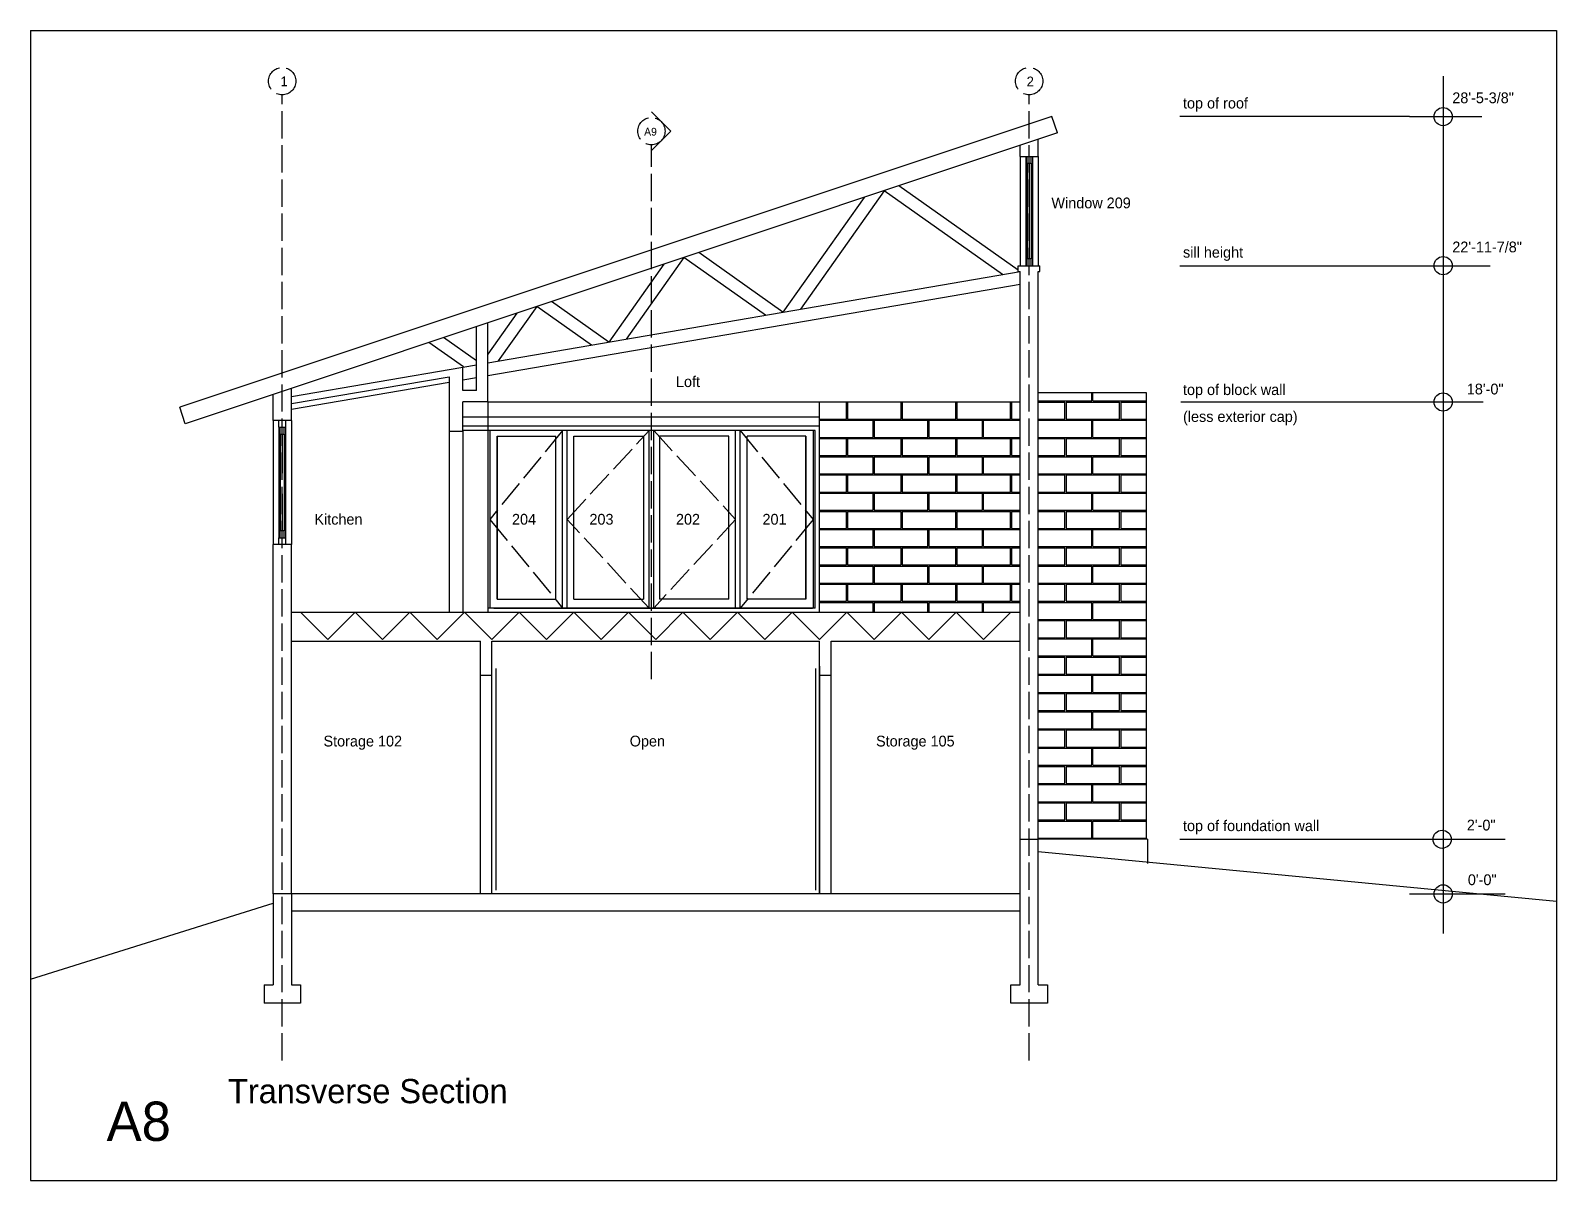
# Model space of a CAD drawing. Header units: inches. Extents: x 1267 to 6358, y -2516 to 3346.
# Drawn here: x 3805 to 4475, y -2516 to -2011 of the extents above; entities that cross this region are included whole.
import ezdxf

# ---------------------------------------------------------------- set-up
doc = ezdxf.new("R2010")
doc.units = ezdxf.units.IN
doc.header["$MEASUREMENT"] = 0
doc.linetypes.add('ACAD_ISO02W100', pattern=[15, 12, -3])
for name, color, linetype in [('blocks', 251, 'Continuous'), ('const', 7, 'Continuous'), ('e1', 7, 'Continuous'), ('e2', 251, 'Continuous'), ('glass', 172, 'Continuous'), ('glassSwing', 172, 'ACAD_ISO02W100'), ('grid', 252, 'ACAD_ISO02W100'), ('walls', 7, 'Continuous')]:
    doc.layers.add(name, color=color, linetype=linetype)

msp = doc.modelspace()

# ---------------------------------------------------------------- linework, layer by layer
for p, q in [((3804.63, -2011.07), (4474.76, -2011.07)), ((3804.63, -2011.07), (3804.63, -2516.08)), ((4474.76, -2011.07), (4474.76, -2516.08)), ((4239.17, -2366.23), (4247.17, -2366.23)), ((3804.63, -2516.08), (4474.76, -2516.08))]:
    msp.add_line(p, q)
at = {"layer": 'blocks'}
for p, q in [((4270.67, -2173.73), (4270.67, -2170.23)), ((4271.17, -2173.73), (4271.17, -2170.23)), ((4162.92, -2181.73), (4162.92, -2174.23)), ((4163.42, -2174.23), (4163.42, -2181.73)), ((4186.92, -2181.73), (4186.92, -2174.23)), ((4187.42, -2174.23), (4187.42, -2181.73)), ((4210.92, -2181.73), (4210.92, -2174.23)), ((4211.42, -2174.23), (4211.42, -2181.73)), ((4234.92, -2181.73), (4234.92, -2174.23)), ((4235.42, -2174.23), (4235.42, -2181.73)), ((4247.17, -2173.73), (4270.67, -2173.73)), ((4247.17, -2174.23), (4258.92, -2174.23)), ((4258.92, -2181.73), (4258.92, -2174.23)), ((4259.42, -2174.23), (4282.92, -2174.23)), ((4259.42, -2174.23), (4259.42, -2181.73)), ((4271.17, -2173.73), (4294.67, -2173.73)), ((4282.92, -2181.73), (4282.92, -2174.23)), ((4283.42, -2174.23), (4294.67, -2174.23)), ((4283.42, -2174.23), (4283.42, -2181.73)), ((4151.17, -2181.73), (4162.92, -2181.73)), ((4151.17, -2182.23), (4174.67, -2182.23)), ((4163.42, -2181.73), (4186.92, -2181.73)), ((4174.67, -2189.73), (4174.67, -2182.23)), ((4175.17, -2182.23), (4198.67, -2182.23)), ((4175.17, -2182.23), (4175.17, -2189.73)), ((4187.42, -2181.73), (4210.92, -2181.73)), ((4198.67, -2189.73), (4198.67, -2182.23)), ((4199.17, -2182.23), (4199.17, -2189.73)), ((4199.17, -2182.23), (4222.67, -2182.23)), ((4211.42, -2181.73), (4234.92, -2181.73)), ((4222.67, -2189.73), (4222.67, -2182.23)), ((4223.17, -2182.23), (4239.17, -2182.23)), ((4223.17, -2189.73), (4223.17, -2182.23)), ((4235.42, -2181.73), (4239.17, -2181.73)), ((4247.17, -2181.73), (4258.92, -2181.73)), ((4247.17, -2182.23), (4270.67, -2182.23)), ((4259.42, -2181.73), (4282.92, -2181.73)), ((4270.67, -2189.73), (4270.67, -2182.23)), ((4271.17, -2182.23), (4294.67, -2182.23)), ((4271.17, -2189.73), (4271.17, -2182.23)), ((4283.42, -2181.73), (4294.67, -2181.73)), ((4151.17, -2189.73), (4174.67, -2189.73)), ((4151.17, -2190.23), (4162.92, -2190.23)), ((4162.92, -2197.73), (4162.92, -2190.23)), ((4163.42, -2190.23), (4186.92, -2190.23)), ((4163.42, -2190.23), (4163.42, -2197.73)), ((4175.17, -2189.73), (4198.67, -2189.73)), ((4186.92, -2197.73), (4186.92, -2190.23)), ((4187.42, -2190.23), (4187.42, -2197.73)), ((4187.42, -2190.23), (4210.92, -2190.23)), ((4199.17, -2189.73), (4222.67, -2189.73)), ((4210.92, -2197.73), (4210.92, -2190.23)), ((4211.42, -2190.23), (4234.92, -2190.23)), ((4211.42, -2190.23), (4211.42, -2197.73)), ((4223.17, -2189.73), (4239.17, -2189.73)), ((4234.92, -2197.73), (4234.92, -2190.23)), ((4235.42, -2190.23), (4235.42, -2197.73)), ((4235.42, -2190.23), (4239.17, -2190.23)), ((4247.17, -2189.73), (4270.67, -2189.73)), ((4247.17, -2190.23), (4258.92, -2190.23)), ((4258.92, -2197.73), (4258.92, -2190.23)), ((4259.42, -2190.23), (4259.42, -2197.73)), ((4259.42, -2190.23), (4282.92, -2190.23)), ((4271.17, -2189.73), (4294.67, -2189.73)), ((4282.92, -2197.73), (4282.92, -2190.23)), ((4283.42, -2190.23), (4294.67, -2190.23)), ((4283.42, -2190.23), (4283.42, -2197.73)), ((4151.17, -2197.73), (4162.92, -2197.73)), ((4163.42, -2197.73), (4186.92, -2197.73)), ((4187.42, -2197.73), (4210.92, -2197.73)), ((4211.42, -2197.73), (4234.92, -2197.73)), ((4235.42, -2197.73), (4239.17, -2197.73)), ((4247.17, -2197.73), (4258.92, -2197.73)), ((4259.42, -2197.73), (4282.92, -2197.73)), ((4283.42, -2197.73), (4294.67, -2197.73)), ((4151.17, -2198.23), (4174.67, -2198.23)), ((4174.67, -2205.73), (4174.67, -2198.23)), ((4175.17, -2198.23), (4198.67, -2198.23)), ((4175.17, -2198.23), (4175.17, -2205.73)), ((4198.67, -2205.73), (4198.67, -2198.23)), ((4199.17, -2198.23), (4199.17, -2205.73)), ((4199.17, -2198.23), (4222.67, -2198.23)), ((4222.67, -2205.73), (4222.67, -2198.23)), ((4223.17, -2198.23), (4239.17, -2198.23)), ((4223.17, -2205.73), (4223.17, -2198.23)), ((4247.17, -2198.23), (4270.67, -2198.23)), ((4270.67, -2205.73), (4270.67, -2198.23)), ((4271.17, -2198.23), (4294.67, -2198.23)), ((4271.17, -2205.73), (4271.17, -2198.23)), ((4151.17, -2205.73), (4174.67, -2205.73)), ((4151.17, -2206.23), (4162.92, -2206.23)), ((4162.92, -2213.73), (4162.92, -2206.23)), ((4163.42, -2206.23), (4186.92, -2206.23)), ((4163.42, -2206.23), (4163.42, -2213.73)), ((4175.17, -2205.73), (4198.67, -2205.73)), ((4186.92, -2213.73), (4186.92, -2206.23)), ((4187.42, -2206.23), (4187.42, -2213.73)), ((4187.42, -2206.23), (4210.92, -2206.23)), ((4199.17, -2205.73), (4222.67, -2205.73)), ((4210.92, -2213.73), (4210.92, -2206.23)), ((4211.42, -2206.23), (4234.92, -2206.23)), ((4211.42, -2206.23), (4211.42, -2213.73)), ((4223.17, -2205.73), (4239.17, -2205.73)), ((4234.92, -2213.73), (4234.92, -2206.23)), ((4235.42, -2206.23), (4235.42, -2213.73)), ((4235.42, -2206.23), (4239.17, -2206.23)), ((4247.17, -2205.73), (4270.67, -2205.73)), ((4247.17, -2206.23), (4258.92, -2206.23)), ((4258.92, -2213.73), (4258.92, -2206.23)), ((4259.42, -2206.23), (4259.42, -2213.73)), ((4259.42, -2206.23), (4282.92, -2206.23)), ((4271.17, -2205.73), (4294.67, -2205.73)), ((4282.92, -2213.73), (4282.92, -2206.23)), ((4283.42, -2206.23), (4283.42, -2213.73)), ((4283.42, -2206.23), (4294.67, -2206.23)), ((4151.17, -2213.73), (4162.92, -2213.73)), ((4151.17, -2214.23), (4174.67, -2214.23)), ((4163.42, -2213.73), (4186.92, -2213.73)), ((4174.67, -2221.73), (4174.67, -2214.23)), ((4175.17, -2214.23), (4175.17, -2221.73)), ((4175.17, -2214.23), (4198.67, -2214.23)), ((4187.42, -2213.73), (4210.92, -2213.73)), ((4198.67, -2221.73), (4198.67, -2214.23)), ((4199.17, -2214.23), (4199.17, -2221.73)), ((4199.17, -2214.23), (4222.67, -2214.23)), ((4211.42, -2213.73), (4234.92, -2213.73)), ((4222.67, -2221.73), (4222.67, -2214.23)), ((4223.17, -2214.23), (4239.17, -2214.23)), ((4223.17, -2221.73), (4223.17, -2214.23)), ((4235.42, -2213.73), (4239.17, -2213.73)), ((4247.17, -2213.73), (4258.92, -2213.73)), ((4247.17, -2214.23), (4270.67, -2214.23)), ((4259.42, -2213.73), (4282.92, -2213.73)), ((4270.67, -2221.73), (4270.67, -2214.23)), ((4271.17, -2221.73), (4271.17, -2214.23)), ((4271.17, -2214.23), (4294.67, -2214.23)), ((4283.42, -2213.73), (4294.67, -2213.73)), ((4151.17, -2221.73), (4174.67, -2221.73)), ((4151.17, -2222.23), (4162.92, -2222.23)), ((4162.92, -2229.73), (4162.92, -2222.23)), ((4163.42, -2222.23), (4186.92, -2222.23)), ((4163.42, -2222.23), (4163.42, -2229.73)), ((4175.17, -2221.73), (4198.67, -2221.73)), ((4186.92, -2229.73), (4186.92, -2222.23)), ((4187.42, -2222.23), (4187.42, -2229.73)), ((4187.42, -2222.23), (4210.92, -2222.23)), ((4199.17, -2221.73), (4222.67, -2221.73)), ((4210.92, -2229.73), (4210.92, -2222.23)), ((4211.42, -2222.23), (4234.92, -2222.23)), ((4211.42, -2222.23), (4211.42, -2229.73)), ((4223.17, -2221.73), (4239.17, -2221.73)), ((4234.92, -2229.73), (4234.92, -2222.23)), ((4235.42, -2222.23), (4235.42, -2229.73)), ((4235.42, -2222.23), (4239.17, -2222.23)), ((4247.17, -2221.73), (4270.67, -2221.73)), ((4247.17, -2222.23), (4258.92, -2222.23)), ((4258.92, -2229.73), (4258.92, -2222.23)), ((4259.42, -2222.23), (4259.42, -2229.73)), ((4259.42, -2222.23), (4282.92, -2222.23)), ((4271.17, -2221.73), (4294.67, -2221.73)), ((4282.92, -2229.73), (4282.92, -2222.23)), ((4283.42, -2222.23), (4294.67, -2222.23)), ((4283.42, -2222.23), (4283.42, -2229.73)), ((4151.17, -2229.73), (4162.92, -2229.73)), ((4151.17, -2230.23), (4174.67, -2230.23)), ((4163.42, -2229.73), (4186.92, -2229.73)), ((4174.67, -2237.73), (4174.67, -2230.23)), ((4175.17, -2230.23), (4198.67, -2230.23)), ((4175.17, -2230.23), (4175.17, -2237.73)), ((4187.42, -2229.73), (4210.92, -2229.73)), ((4198.67, -2237.73), (4198.67, -2230.23)), ((4199.17, -2230.23), (4199.17, -2237.73)), ((4199.17, -2230.23), (4222.67, -2230.23)), ((4211.42, -2229.73), (4234.92, -2229.73)), ((4222.67, -2237.73), (4222.67, -2230.23)), ((4223.17, -2230.23), (4239.17, -2230.23)), ((4223.17, -2237.73), (4223.17, -2230.23)), ((4235.42, -2229.73), (4239.17, -2229.73)), ((4247.17, -2229.73), (4258.92, -2229.73)), ((4247.17, -2230.23), (4270.67, -2230.23)), ((4259.42, -2229.73), (4282.92, -2229.73)), ((4270.67, -2237.73), (4270.67, -2230.23)), ((4271.17, -2230.23), (4294.67, -2230.23)), ((4271.17, -2237.73), (4271.17, -2230.23)), ((4283.42, -2229.73), (4294.67, -2229.73)), ((4151.17, -2237.73), (4174.67, -2237.73)), ((4151.17, -2238.23), (4162.92, -2238.23)), ((4162.92, -2245.73), (4162.92, -2238.23)), ((4163.42, -2238.23), (4186.92, -2238.23)), ((4163.42, -2238.23), (4163.42, -2245.73)), ((4175.17, -2237.73), (4198.67, -2237.73)), ((4186.92, -2245.73), (4186.92, -2238.23)), ((4187.42, -2238.23), (4187.42, -2245.73)), ((4187.42, -2238.23), (4210.92, -2238.23)), ((4199.17, -2237.73), (4222.67, -2237.73)), ((4210.92, -2245.73), (4210.92, -2238.23)), ((4211.42, -2238.23), (4211.42, -2245.73)), ((4211.42, -2238.23), (4234.92, -2238.23)), ((4223.17, -2237.73), (4239.17, -2237.73)), ((4234.92, -2245.73), (4234.92, -2238.23)), ((4235.42, -2238.23), (4235.42, -2245.73)), ((4235.42, -2238.23), (4239.17, -2238.23)), ((4247.17, -2237.73), (4270.67, -2237.73)), ((4247.17, -2238.23), (4258.92, -2238.23)), ((4258.92, -2245.73), (4258.92, -2238.23)), ((4259.42, -2238.23), (4259.42, -2245.73)), ((4259.42, -2238.23), (4282.92, -2238.23)), ((4271.17, -2237.73), (4294.67, -2237.73)), ((4282.92, -2245.73), (4282.92, -2238.23)), ((4283.42, -2238.23), (4283.42, -2245.73)), ((4283.42, -2238.23), (4294.67, -2238.23)), ((4151.17, -2245.73), (4162.92, -2245.73)), ((4151.17, -2246.23), (4174.67, -2246.23)), ((4163.42, -2245.73), (4186.92, -2245.73)), ((4174.67, -2253.73), (4174.67, -2246.23)), ((4175.17, -2246.23), (4198.67, -2246.23)), ((4175.17, -2246.23), (4175.17, -2253.73)), ((4187.42, -2245.73), (4210.92, -2245.73)), ((4198.67, -2253.73), (4198.67, -2246.23)), ((4199.17, -2246.23), (4199.17, -2253.73)), ((4199.17, -2246.23), (4222.67, -2246.23)), ((4211.42, -2245.73), (4234.92, -2245.73)), ((4222.67, -2253.73), (4222.67, -2246.23)), ((4223.17, -2246.23), (4239.17, -2246.23)), ((4223.17, -2253.73), (4223.17, -2246.23)), ((4235.42, -2245.73), (4239.17, -2245.73)), ((4247.17, -2245.73), (4258.92, -2245.73)), ((4247.17, -2246.23), (4270.67, -2246.23)), ((4259.42, -2245.73), (4282.92, -2245.73)), ((4270.67, -2253.73), (4270.67, -2246.23)), ((4271.17, -2246.23), (4294.67, -2246.23)), ((4271.17, -2253.73), (4271.17, -2246.23)), ((4283.42, -2245.73), (4294.67, -2245.73)), ((4151.17, -2253.73), (4174.67, -2253.73)), ((4151.17, -2254.23), (4162.92, -2254.23)), ((4162.92, -2261.73), (4162.92, -2254.23)), ((4163.42, -2254.23), (4186.92, -2254.23)), ((4163.42, -2254.23), (4163.42, -2261.73)), ((4175.17, -2253.73), (4198.67, -2253.73)), ((4186.92, -2261.73), (4186.92, -2254.23)), ((4187.42, -2254.23), (4210.92, -2254.23)), ((4187.42, -2254.23), (4187.42, -2261.73)), ((4199.17, -2253.73), (4222.67, -2253.73)), ((4210.92, -2261.73), (4210.92, -2254.23)), ((4211.42, -2254.23), (4234.92, -2254.23)), ((4211.42, -2254.23), (4211.42, -2261.73)), ((4223.17, -2253.73), (4239.17, -2253.73)), ((4234.92, -2261.73), (4234.92, -2254.23)), ((4235.42, -2254.23), (4235.42, -2261.73)), ((4235.42, -2254.23), (4239.17, -2254.23)), ((4247.17, -2253.73), (4270.67, -2253.73)), ((4247.17, -2254.23), (4258.92, -2254.23)), ((4258.92, -2261.73), (4258.92, -2254.23)), ((4259.42, -2254.23), (4282.92, -2254.23)), ((4259.42, -2254.23), (4259.42, -2261.73)), ((4271.17, -2253.73), (4294.67, -2253.73)), ((4282.92, -2261.73), (4282.92, -2254.23)), ((4283.42, -2254.23), (4294.67, -2254.23)), ((4283.42, -2254.23), (4283.42, -2261.73)), ((4151.17, -2261.73), (4162.92, -2261.73)), ((4151.17, -2262.23), (4174.67, -2262.23)), ((4163.42, -2261.73), (4186.92, -2261.73)), ((4174.67, -2266.48), (4174.67, -2262.23)), ((4175.17, -2262.23), (4175.17, -2266.48)), ((4175.17, -2262.23), (4198.67, -2262.23)), ((4187.42, -2261.73), (4210.92, -2261.73)), ((4198.67, -2266.48), (4198.67, -2262.23)), ((4199.17, -2262.23), (4199.17, -2266.48)), ((4199.17, -2262.23), (4222.67, -2262.23)), ((4211.42, -2261.73), (4234.92, -2261.73)), ((4222.67, -2266.48), (4222.67, -2262.23)), ((4223.17, -2262.23), (4239.17, -2262.23)), ((4223.17, -2266.48), (4223.17, -2262.23)), ((4235.42, -2261.73), (4239.17, -2261.73)), ((4247.17, -2261.73), (4258.92, -2261.73)), ((4247.17, -2262.23), (4270.67, -2262.23)), ((4259.42, -2261.73), (4282.92, -2261.73)), ((4270.67, -2269.73), (4270.67, -2262.23)), ((4271.17, -2269.73), (4271.17, -2262.23)), ((4271.17, -2262.23), (4294.67, -2262.23)), ((4283.42, -2261.73), (4294.67, -2261.73)), ((4247.17, -2269.73), (4270.67, -2269.73)), ((4247.17, -2270.23), (4258.92, -2270.23)), ((4258.92, -2277.73), (4258.92, -2270.23)), ((4259.42, -2270.23), (4259.42, -2277.73)), ((4259.42, -2270.23), (4282.92, -2270.23)), ((4271.17, -2269.73), (4294.67, -2269.73)), ((4282.92, -2277.73), (4282.92, -2270.23)), ((4283.42, -2270.23), (4294.67, -2270.23)), ((4283.42, -2270.23), (4283.42, -2277.73)), ((4247.17, -2277.73), (4258.92, -2277.73)), ((4247.17, -2278.23), (4270.67, -2278.23)), ((4259.42, -2277.73), (4282.92, -2277.73)), ((4270.67, -2285.73), (4270.67, -2278.23)), ((4271.17, -2285.73), (4271.17, -2278.23)), ((4271.17, -2278.23), (4294.67, -2278.23)), ((4283.42, -2277.73), (4294.67, -2277.73)), ((4247.17, -2285.73), (4270.67, -2285.73)), ((4247.17, -2286.23), (4258.92, -2286.23)), ((4258.92, -2293.73), (4258.92, -2286.23)), ((4259.42, -2286.23), (4259.42, -2293.73)), ((4259.42, -2286.23), (4282.92, -2286.23)), ((4271.17, -2285.73), (4294.67, -2285.73)), ((4282.92, -2293.73), (4282.92, -2286.23)), ((4283.42, -2286.23), (4294.67, -2286.23)), ((4283.42, -2286.23), (4283.42, -2293.73)), ((4247.17, -2293.73), (4258.92, -2293.73)), ((4247.17, -2294.23), (4270.67, -2294.23)), ((4259.42, -2293.73), (4282.92, -2293.73)), ((4270.67, -2301.73), (4270.67, -2294.23)), ((4271.17, -2294.23), (4294.67, -2294.23)), ((4271.17, -2301.73), (4271.17, -2294.23)), ((4283.42, -2293.73), (4294.67, -2293.73)), ((4247.17, -2301.73), (4270.67, -2301.73)), ((4247.17, -2302.23), (4258.92, -2302.23)), ((4258.92, -2309.73), (4258.92, -2302.23)), ((4259.42, -2302.23), (4259.42, -2309.73)), ((4259.42, -2302.23), (4282.92, -2302.23)), ((4271.17, -2301.73), (4294.67, -2301.73)), ((4282.92, -2309.73), (4282.92, -2302.23)), ((4283.42, -2302.23), (4294.67, -2302.23)), ((4283.42, -2302.23), (4283.42, -2309.73)), ((4247.17, -2309.73), (4258.92, -2309.73)), ((4247.17, -2310.23), (4270.67, -2310.23)), ((4259.42, -2309.73), (4282.92, -2309.73)), ((4270.67, -2317.73), (4270.67, -2310.23)), ((4271.17, -2310.23), (4294.67, -2310.23)), ((4271.17, -2317.73), (4271.17, -2310.23)), ((4283.42, -2309.73), (4294.67, -2309.73)), ((4247.17, -2317.73), (4270.67, -2317.73)), ((4247.17, -2318.23), (4258.92, -2318.23)), ((4258.92, -2325.73), (4258.92, -2318.23)), ((4259.42, -2318.23), (4259.42, -2325.73)), ((4259.42, -2318.23), (4282.92, -2318.23)), ((4271.17, -2317.73), (4294.67, -2317.73)), ((4282.92, -2325.73), (4282.92, -2318.23)), ((4283.42, -2318.23), (4283.42, -2325.73)), ((4283.42, -2318.23), (4294.67, -2318.23)), ((4247.17, -2325.73), (4258.92, -2325.73)), ((4247.17, -2326.23), (4270.67, -2326.23)), ((4259.42, -2325.73), (4282.92, -2325.73)), ((4270.67, -2333.73), (4270.67, -2326.23)), ((4271.17, -2326.23), (4294.67, -2326.23)), ((4271.17, -2333.73), (4271.17, -2326.23)), ((4283.42, -2325.73), (4294.67, -2325.73)), ((4247.17, -2333.73), (4270.67, -2333.73)), ((4247.17, -2334.23), (4258.92, -2334.23)), ((4258.92, -2341.73), (4258.92, -2334.23)), ((4259.42, -2334.23), (4259.42, -2341.73)), ((4259.42, -2334.23), (4282.92, -2334.23)), ((4271.17, -2333.73), (4294.67, -2333.73)), ((4282.92, -2341.73), (4282.92, -2334.23)), ((4283.42, -2334.23), (4283.42, -2341.73)), ((4283.42, -2334.23), (4294.67, -2334.23)), ((4247.17, -2341.73), (4258.92, -2341.73)), ((4247.17, -2342.23), (4270.67, -2342.23)), ((4259.42, -2341.73), (4282.92, -2341.73)), ((4270.67, -2349.73), (4270.67, -2342.23)), ((4271.17, -2342.23), (4294.67, -2342.23)), ((4271.17, -2349.73), (4271.17, -2342.23)), ((4283.42, -2341.73), (4294.67, -2341.73)), ((4247.17, -2349.73), (4270.67, -2349.73)), ((4247.17, -2350.23), (4258.92, -2350.23)), ((4258.92, -2357.73), (4258.92, -2350.23)), ((4259.42, -2350.23), (4282.92, -2350.23)), ((4259.42, -2350.23), (4259.42, -2357.73)), ((4271.17, -2349.73), (4294.67, -2349.73)), ((4282.92, -2357.73), (4282.92, -2350.23)), ((4283.42, -2350.23), (4294.67, -2350.23)), ((4283.42, -2350.23), (4283.42, -2357.73)), ((4247.17, -2357.73), (4258.92, -2357.73)), ((4247.17, -2358.23), (4270.67, -2358.23)), ((4259.42, -2357.73), (4282.92, -2357.73)), ((4270.67, -2365.73), (4270.67, -2358.23)), ((4271.17, -2358.23), (4294.67, -2358.23)), ((4271.17, -2365.73), (4271.17, -2358.23)), ((4283.42, -2357.73), (4294.67, -2357.73)), ((4247.17, -2365.73), (4270.67, -2365.73)), ((4271.17, -2365.73), (4294.67, -2365.73))]:
    msp.add_line(p, q, dxfattribs=at)
at = {"layer": 'e1'}
for p, q in [((4151.17, -2266.48), (4151.17, -2174.12)), ((3988.42, -2187.23), (3988.42, -2266.48)), ((3994.42, -2186.77), (3994.42, -2266.48)), ((4002.17, -2390.23), (4002.17, -2294.23)), ((4007.17, -2390.23), (4007.17, -2294.23)), ((4151.17, -2390.23), (4151.17, -2294.23)), ((4156.17, -2390.23), (4156.17, -2294.23))]:
    msp.add_line(p, q, dxfattribs=at)
at = {"layer": 'e2'}
for p, q in [((4424.99, -2031.09), (4424.99, -2407.66)), ((4410.23, -2048.87), (4309.3, -2048.87)), ((4410.23, -2048.87), (4442.05, -2048.87)), ((4239.17, -2066.36), (4239.17, -2114.36)), ((4239.17, -2066.94), (4239.17, -2069.94)), ((4241.67, -2066.36), (4241.67, -2114.36)), ((4242.29, -2069.36), (4242.29, -2111.36)), ((4244.04, -2069.36), (4244.04, -2111.36)), ((4244.67, -2066.36), (4244.67, -2114.36)), ((4247.17, -2066.36), (4247.17, -2114.36)), ((4179.5, -2081.42), (4142.75, -2133.42)), ((4231.5, -2118.18), (4179.5, -2081.42)), ((4238.42, -2116.33), (4185.98, -2079.26)), ((4170.69, -2084.36), (4135.08, -2134.73)), ((4091.59, -2110.73), (4066.26, -2146.55)), ((4127.41, -2136.05), (4091.59, -2110.73)), ((4135.08, -2134.73), (4098.06, -2108.57)), ((4005.42, -2157), (4239.17, -2116.86)), ((4082.78, -2113.66), (4058.6, -2147.87)), ((4309.3, -2114.36), (4445.7, -2114.36)), ((4005.42, -2162.58), (4239.17, -2122.44)), ((4058.6, -2147.87), (4033.46, -2130.1)), ((4018.18, -2135.2), (4005.42, -2153.25)), ((4026.99, -2132.26), (4010.06, -2156.2)), ((4050.93, -2149.18), (4026.99, -2132.26)), ((3994.73, -2158.83), (3979.52, -2148.08)), ((4000.42, -2156.12), (3985.99, -2145.92)), ((3994.42, -2158.89), (4000.42, -2157.86)), ((3994.42, -2164.47), (4000.42, -2163.44)), ((3919.17, -2177.39), (3988.42, -2165.5)), ((4294.67, -2170.23), (4247.17, -2170.23)), ((4294.67, -2365.73), (4294.67, -2170.23)), ((4005.42, -2174.12), (4239.17, -2174.12)), ((4005.42, -2174.12), (4005.42, -2266.48)), ((4309.75, -2174.2), (4442.5, -2174.2)), ((3911.17, -2182.27), (3911.17, -2236.85)), ((3919.17, -2182.27), (3919.17, -2236.85)), ((3994.42, -2180.77), (4151.17, -2180.77)), ((3913.67, -2185.27), (3913.67, -2233.85)), ((3914.29, -2188.27), (3914.29, -2230.85)), ((3916.04, -2188.27), (3916.04, -2230.85)), ((3916.67, -2185.27), (3916.67, -2233.85)), ((3994.42, -2184.73), (4151.17, -2184.73)), ((4149.17, -2186.77), (3994.42, -2186.77)), ((4006.29, -2186.77), (4006.29, -2264.73)), ((4009.54, -2189.27), (4009.54, -2260.73)), ((4009.54, -2260.73), (4009.54, -2189.27)), ((4009.54, -2189.27), (4035.29, -2189.27)), ((4035.29, -2260.73), (4035.29, -2189.27)), ((4038.29, -2264.73), (4038.29, -2186.77)), ((4040.29, -2264.73), (4040.29, -2186.77)), ((4043.29, -2260.73), (4043.29, -2189.27)), ((4043.29, -2189.27), (4073.79, -2189.27)), ((4073.79, -2189.27), (4073.79, -2260.73)), ((4076.29, -2264.73), (4076.29, -2186.77)), ((4078.29, -2264.73), (4078.29, -2186.77)), ((4080.79, -2189.27), (4080.79, -2260.73)), ((4111.29, -2189.27), (4080.79, -2189.27)), ((4111.29, -2260.73), (4111.29, -2189.27)), ((4114.29, -2264.73), (4114.29, -2186.77)), ((4116.29, -2264.73), (4116.29, -2186.77)), ((4119.29, -2260.73), (4119.29, -2189.27)), ((4145.04, -2189.27), (4119.29, -2189.27)), ((4145.04, -2260.73), (4145.04, -2189.27)), ((4145.04, -2189.27), (4145.04, -2260.73)), ((4148.29, -2186.77), (4148.29, -2264.73)), ((4149.17, -2264.73), (4149.17, -2186.77)), ((4149.17, -2264.73), (4005.42, -2264.73)), ((4008.04, -2264.73), (4148.04, -2264.73)), ((4009.54, -2260.73), (4035.29, -2260.73)), ((4043.29, -2260.73), (4073.79, -2260.73)), ((4111.29, -2260.73), (4080.79, -2260.73)), ((4145.04, -2260.73), (4119.29, -2260.73)), ((3923.17, -2266.48), (3935.17, -2278.48)), ((3935.17, -2278.48), (3947.17, -2266.48)), ((3947.17, -2266.48), (3959.17, -2278.48)), ((3959.17, -2278.48), (3971.17, -2266.48)), ((3971.17, -2266.48), (3983.17, -2278.48)), ((3983.17, -2278.48), (3995.17, -2266.48)), ((3995.17, -2266.48), (4007.17, -2278.48)), ((4007.17, -2278.48), (4019.17, -2266.48)), ((4019.17, -2266.48), (4031.17, -2278.48)), ((4031.17, -2278.48), (4043.17, -2266.48)), ((4043.17, -2266.48), (4055.17, -2278.48)), ((4055.17, -2278.48), (4067.17, -2266.48)), ((4067.17, -2266.48), (4079.17, -2278.48)), ((4079.17, -2278.48), (4091.17, -2266.48)), ((4091.17, -2266.48), (4103.17, -2278.48)), ((4103.17, -2278.48), (4115.17, -2266.48)), ((4115.17, -2266.48), (4127.17, -2278.48)), ((4127.17, -2278.48), (4139.17, -2266.48)), ((4139.17, -2266.48), (4151.17, -2278.48)), ((4151.17, -2278.48), (4163.17, -2266.48)), ((4163.17, -2266.48), (4175.17, -2278.48)), ((4175.17, -2278.48), (4187.17, -2266.48)), ((4187.17, -2266.48), (4199.17, -2278.48)), ((4199.17, -2278.48), (4211.17, -2266.48)), ((4211.17, -2266.48), (4223.17, -2278.48)), ((4223.17, -2278.48), (4235.17, -2266.48)), ((4295.17, -2366.23), (4247.17, -2366.23)), ((4295.17, -2366.23), (4295.17, -2376.88)), ((4309.3, -2366.21), (4452.2, -2366.21)), ((4410.25, -2390.23), (4452.2, -2390.23))]:
    msp.add_line(p, q, dxfattribs=at)
for centre in [(4424.99, -2048.87), (4424.99, -2114.36), (4424.99, -2174.23), (4424.54, -2366.23), (4424.99, -2390.23)]:
    msp.add_circle(centre, 4, dxfattribs=at)
at = {"layer": 'glass'}
for p, q in [((4243.17, -2069.36), (4243.17, -2111.36)), ((3915.17, -2188.27), (3915.17, -2205.52)), ((3915.17, -2214.52), (3915.17, -2230.85))]:
    msp.add_line(p, q, dxfattribs=at)
at = {"layer": 'glassSwing'}
for p, q in [((4038.29, -2186.77), (4006.29, -2225.75)), ((4040.29, -2225.75), (4076.29, -2186.77)), ((4078.29, -2186.77), (4114.29, -2225.75)), ((4116.29, -2186.77), (4148.29, -2225.75)), ((4006.29, -2225.75), (4038.29, -2264.73)), ((4076.29, -2264.73), (4040.29, -2225.75)), ((4114.29, -2225.75), (4078.29, -2264.73)), ((4148.29, -2225.75), (4116.29, -2264.73))]:
    msp.add_line(p, q, dxfattribs=at)
at = {"layer": 'grid'}
for p, q in [((3915.17, -2463.45), (3915.17, -2039.29)), ((4243.17, -2463.45), (4243.17, -2039.29)), ((4077.29, -2295.94), (4077.29, -2061.27))]:
    msp.add_line(p, q, dxfattribs=at)
for centre in [(3915.17, -2033.29), (4243.17, -2033.29), (4077.29, -2055.27)]:
    msp.add_circle(centre, 6, dxfattribs=at)
at = {"layer": 'walls'}
for p, q in [((4253.17, -2048.87), (3870.17, -2176.53)), ((4077.29, -2046.78), (4085.78, -2055.27)), ((4255.57, -2056.07), (4253.17, -2048.87)), ((4255.57, -2056.07), (3872.57, -2183.73)), ((4077.29, -2063.75), (4085.78, -2055.27)), ((4239.17, -2066.36), (4239.17, -2061.53)), ((4247.17, -2066.36), (4247.17, -2058.87)), ((4239.17, -2066.36), (4247.17, -2066.36)), ((4241.67, -2066.36), (4244.67, -2066.36)), ((4242.29, -2069.36), (4242.29, -2066.36)), ((4242.29, -2069.36), (4244.04, -2069.36)), ((4244.04, -2069.36), (4244.04, -2066.36)), ((4238.42, -2116.86), (4238.42, -2114.36)), ((4238.42, -2114.36), (4247.91, -2114.36)), ((4238.42, -2116.86), (4239.17, -2116.86)), ((4239.17, -2366.23), (4239.17, -2116.86)), ((4242.29, -2114.36), (4242.29, -2111.36)), ((4244.04, -2111.36), (4242.29, -2111.36)), ((4244.04, -2114.36), (4244.04, -2111.36)), ((4247.17, -2366.23), (4247.17, -2116.86)), ((4247.17, -2116.86), (4247.91, -2116.86)), ((4247.91, -2116.86), (4247.91, -2114.36)), ((4000.42, -2169.12), (4000.42, -2141.12)), ((4005.42, -2174.12), (4005.42, -2139.45)), ((3919.17, -2171.81), (3994.42, -2158.89)), ((3919.17, -2174.91), (3988.42, -2163.18)), ((3988.42, -2163.18), (3988.42, -2187.23)), ((3994.42, -2169.12), (3994.42, -2158.89)), ((3911.17, -2182.27), (3911.17, -2170.87)), ((3919.17, -2182.27), (3919.17, -2168.2)), ((4000.42, -2169.12), (3994.42, -2169.12)), ((3872.57, -2183.73), (3870.17, -2176.53)), ((4005.42, -2174.12), (3994.42, -2174.12)), ((3994.42, -2187.23), (3994.42, -2174.12)), ((3919.17, -2182.27), (3911.17, -2182.27)), ((3913.67, -2185.27), (3913.67, -2182.27)), ((3916.67, -2182.27), (3916.67, -2185.27)), ((3913.67, -2185.27), (3916.67, -2185.27)), ((3914.29, -2188.27), (3914.29, -2185.27)), ((3914.29, -2188.27), (3916.04, -2188.27)), ((3916.04, -2188.27), (3916.04, -2185.27)), ((3994.42, -2187.23), (3988.42, -2187.23)), ((3916.04, -2230.85), (3914.29, -2230.85)), ((3914.29, -2233.85), (3914.29, -2230.85)), ((3916.04, -2233.85), (3916.04, -2230.85)), ((3911.17, -2390.23), (3911.17, -2236.85)), ((3919.17, -2236.85), (3911.17, -2236.85)), ((3913.67, -2233.85), (3916.67, -2233.85)), ((3913.67, -2236.85), (3913.67, -2233.85)), ((3916.67, -2233.85), (3916.67, -2236.85)), ((3919.17, -2390.23), (3919.17, -2236.85)), ((3919.17, -2266.48), (4239.17, -2266.48)), ((3919.17, -2279.23), (4002.17, -2279.23)), ((4002.17, -2294.23), (4002.17, -2279.23)), ((4007.17, -2279.23), (4151.17, -2279.23)), ((4007.17, -2294.23), (4007.17, -2279.23)), ((4151.17, -2294.23), (4151.17, -2279.23)), ((4156.17, -2279.23), (4239.17, -2279.23)), ((4156.17, -2294.23), (4156.17, -2279.23)), ((4008.97, -2291.3), (4008.97, -2388.55)), ((4149.36, -2291.3), (4149.36, -2388.55)), ((4151.17, -2290.23), (4151.17, -2390.23)), ((4002.17, -2294.23), (4007.17, -2294.23)), ((4151.17, -2294.23), (4156.17, -2294.23)), ((4239.17, -2430.23), (4239.17, -2366.23)), ((4247.17, -2430.23), (4247.17, -2366.23)), ((4247.17, -2371.67), (4474.76, -2393.37)), ((4239.17, -2390.23), (3911.17, -2390.23)), ((3911.17, -2390.23), (3911.17, -2409.73)), ((3919.17, -2390.23), (3919.17, -2430.23)), ((3804.63, -2427.73), (3911.17, -2394.23)), ((3911.17, -2393.06), (3911.17, -2430.23)), ((3919.17, -2397.73), (4239.17, -2397.73)), ((3907.17, -2430.23), (3907.17, -2438.23)), ((3907.17, -2430.23), (3911.17, -2430.23)), ((3919.17, -2430.23), (3923.17, -2430.23)), ((3923.17, -2430.23), (3923.17, -2438.23)), ((4235.17, -2430.23), (4239.17, -2430.23)), ((4235.17, -2438.23), (4235.17, -2430.23)), ((4247.17, -2430.23), (4251.17, -2430.23)), ((4251.17, -2430.23), (4251.17, -2438.23)), ((3923.17, -2438.23), (3907.17, -2438.23)), ((3911.17, -2438.23), (3907.17, -2438.23)), ((4251.17, -2438.23), (4235.17, -2438.23))]:
    msp.add_line(p, q, dxfattribs=at)

# ---------------------------------------------------------------- texts
at = {"layer": 'const', "attachment_point": 1}
for s, insert, char_height, width in [('1', (3914.44, -2031.26), 4.26, 1625.1973), ('2', (4242.08, -2031.3), 4.26, 1625.1973), ('top of roof', (4310.75, -2040.58), 4.7359, 1805.7748), ('28\'-5-3/8"', (4429.01, -2038.25), 4.736, 1805.7748), ('A9', (4074.11, -2053.8), 3.41, 1300.1578), ('Window 209', (4252.96, -2084.41), 4.736, 1805.7748), ('22\'-11-7/8"', (4429.01, -2103.75), 4.7359, 1805.7748), ('sill height', (4310.75, -2106.08), 4.7359, 1805.7748), ('Loft', (4088.08, -2162.91), 4.736, 1805.7748), ('top of block wall', (4310.75, -2166.42), 4.7359, 1805.7748), ('18\'-0"', (4435.39, -2166.14), 4.736, 1805.7748), ('(less exterior cap)', (4310.75, -2178.22), 4.7359, 1805.7748), ('Kitchen', (3929.29, -2223.34), 4.736, 1805.7748), ('204', (4016.08, -2223.34), 4.736, 1805.7748), ('203', (4050.08, -2223.34), 4.736, 1805.7748), ('202', (4088.08, -2223.34), 4.736, 1805.7748), ('201', (4126.08, -2223.34), 4.736, 1805.7748), ('Storage 102', (3933.29, -2320.75), 4.7359, 1805.7748), ('Open', (4067.77, -2320.75), 4.736, 1805.7748), ('Storage 105', (4175.94, -2320.75), 4.7359, 1805.7748), ('top of foundation wall', (4310.75, -2357.92), 4.7359, 1805.7748), ('2\'-0"', (4435.39, -2357.64), 4.736, 1805.7748), ('0\'-0"', (4435.84, -2381.64), 4.736, 1805.7748), ('Transverse Section', (3891.4, -2471.5), 10.6557, 4062.9933), ('A8', (3838.04, -2481.44), 17.262, 6582.0491)]:
    msp.add_mtext(s, dxfattribs=dict(at, insert=insert, char_height=char_height, width=width))

doc.saveas('drawing.dxf')
